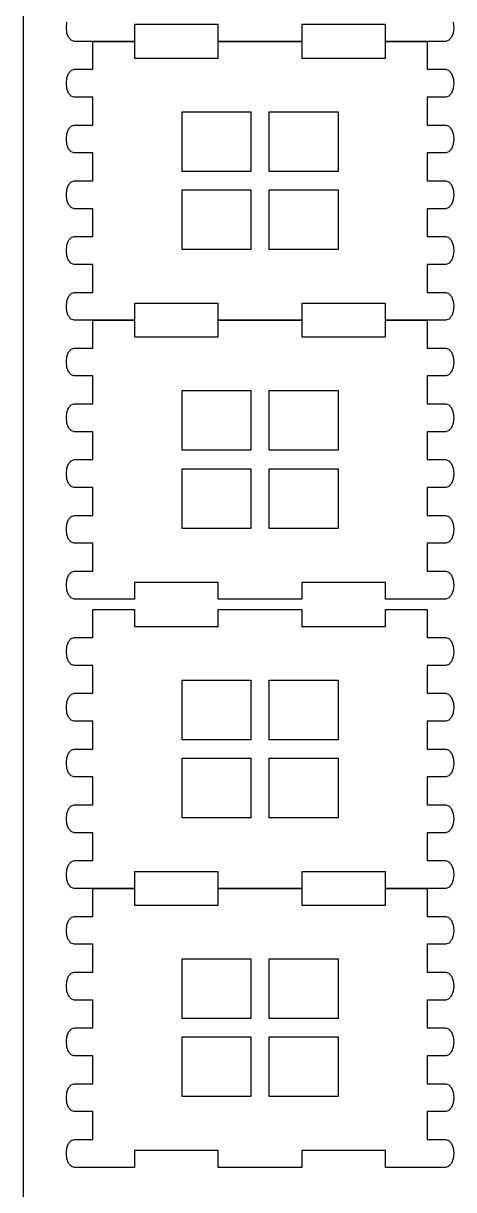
# Model space of a CAD drawing. Extents: x -14 to 2177, y -971 to 618.
# Drawn here: x 444.8 to 522, y 203.2 to 412.3 of the extents above; entities that cross this region are included whole.
import ezdxf

# ---------------------------------------------------------------- set-up
doc = ezdxf.new("R2010")
doc.units = 0

msp = doc.modelspace()

# ---------------------------------------------------------------- linework, layer by layer
at = {"layer": 'Layer 1'}
for p, q in [((444.801, 617.548), (444.801, -132.452)), ((452.52851, 411.581), (452.638333, 412.554108)), ((479.779, 412.081), (464.778, 412.081)), ((464.778, 412.081), (464.778, 409.081)), ((479.779, 409.081), (479.779, 412.081)), ((509.779, 412.081), (494.779, 412.081)), ((494.779, 412.081), (494.779, 409.081)), ((509.779, 409.081), (509.779, 412.081)), ((521.918668, 412.554112), (522.02849, 411.581)), ((452.638332, 410.607888), (452.52851, 411.581)), ((452.937827, 409.813234), (452.638332, 410.607888)), ((521.918667, 410.607892), (521.619171, 409.813238)), ((522.02849, 411.581), (521.918667, 410.607892)), ((453.382036, 409.277463), (452.937827, 409.813234)), ((453.926, 409.081), (453.382036, 409.277463)), ((453.931, 409.081), (453.926, 409.081)), ((454.2786, 409.081), (453.931, 409.081)), ((464.689, 409.081), (454.2786, 409.081)), ((457.278, 404.081), (457.278, 409.081)), ((457.278, 409.081), (464.778, 409.081)), ((464.778, 409.081), (464.689, 409.081)), ((464.778, 409.081), (464.778, 406.081)), ((494.779, 409.081), (479.779, 409.081)), ((479.779, 406.081), (479.779, 409.081)), ((479.779, 409.081), (487.278, 409.081)), ((487.278, 409.081), (494.779, 409.081)), ((494.779, 409.081), (494.779, 406.081)), ((509.8686, 409.081), (509.779, 409.081)), ((509.779, 406.081), (509.779, 409.081)), ((509.779, 409.081), (517.279, 409.081)), ((520.279, 409.081), (509.8686, 409.081)), ((517.279, 409.081), (517.279, 404.081)), ((520.626, 409.081), (520.279, 409.081)), ((520.631, 409.081), (520.626, 409.081)), ((521.174962, 409.277464), (520.631, 409.081)), ((521.619171, 409.813238), (521.174962, 409.277464)), ((464.778, 406.081), (479.779, 406.081)), ((494.779, 406.081), (509.779, 406.081)), ((452.937829, 403.348763), (453.382038, 403.884536)), ((453.382038, 403.884536), (453.926, 404.081)), ((453.926, 404.081), (453.931, 404.081)), ((453.931, 404.081), (454.278, 404.081)), ((454.278, 404.081), (457.278, 404.081)), ((517.279, 404.081), (520.279, 404.081)), ((520.279, 404.081), (520.626, 404.081)), ((520.626, 404.081), (520.631, 404.081)), ((520.631, 404.081), (521.174964, 403.884537)), ((521.174964, 403.884537), (521.619173, 403.348766)), ((452.52851, 401.581), (452.638333, 402.554108)), ((452.638332, 400.607888), (452.52851, 401.581)), ((452.638333, 402.554108), (452.937829, 403.348763)), ((521.619173, 403.348766), (521.918668, 402.554112)), ((522.02849, 401.581), (521.918667, 400.607892)), ((521.918668, 402.554112), (522.02849, 401.581)), ((452.937827, 399.813234), (452.638332, 400.607888)), ((453.382036, 399.277463), (452.937827, 399.813234)), ((521.619171, 399.813238), (521.174962, 399.277464)), ((521.918667, 400.607892), (521.619171, 399.813238)), ((453.926, 399.081), (453.382036, 399.277463)), ((453.931, 399.081), (453.926, 399.081)), ((454.278, 399.081), (453.931, 399.081)), ((457.278, 399.081), (454.278, 399.081)), ((457.278, 394.081), (457.278, 399.081)), ((520.279, 399.081), (517.279, 399.081)), ((517.279, 399.081), (517.279, 394.081)), ((520.626, 399.081), (520.279, 399.081)), ((520.631, 399.081), (520.626, 399.081)), ((521.174962, 399.277464), (520.631, 399.081)), ((473.278, 396.4548), (485.626, 396.455)), ((473.278, 385.76), (473.278, 396.4548)), ((485.626, 396.455), (485.626, 385.76)), ((488.9304, 396.4548), (501.279, 396.455)), ((488.931, 385.76), (488.9304, 396.4548)), ((501.279, 396.455), (501.279, 385.76)), ((452.638333, 392.554138), (452.937829, 393.348793)), ((452.937829, 393.348793), (453.382038, 393.884566)), ((453.382038, 393.884566), (453.926, 394.08103)), ((453.926, 394.08103), (453.931, 394.081)), ((453.931, 394.081), (454.278, 394.081)), ((454.278, 394.081), (457.278, 394.081)), ((517.279, 394.081), (520.279, 394.081)), ((520.279, 394.081), (520.626, 394.081)), ((520.626, 394.081), (520.631, 394.081)), ((520.631, 394.081), (521.174964, 393.884537)), ((521.174964, 393.884537), (521.619173, 393.348766)), ((521.619173, 393.348766), (521.918668, 392.554112)), ((452.52851, 391.58103), (452.638333, 392.554138)), ((452.638332, 390.607917), (452.52851, 391.58103)), ((522.02849, 391.581), (521.918667, 390.607888)), ((521.918668, 392.554112), (522.02849, 391.581)), ((452.937827, 389.813252), (452.638332, 390.607917)), ((453.382036, 389.277469), (452.937827, 389.813252)), ((453.926, 389.081), (453.382036, 389.277469)), ((453.931, 389.081), (453.926, 389.081)), ((454.278, 389.081), (453.931, 389.081)), ((457.278, 389.081), (454.278, 389.081)), ((457.278, 384.081), (457.278, 389.081)), ((520.279, 389.081), (517.279, 389.081)), ((517.279, 389.081), (517.279, 384.081)), ((520.626, 389.081), (520.279, 389.081)), ((520.631, 389.08097), (520.626, 389.081)), ((521.174962, 389.277439), (520.631, 389.08097)), ((521.619171, 389.813223), (521.174962, 389.277439)), ((521.918667, 390.607888), (521.619171, 389.813223)), ((485.626, 385.76), (473.278, 385.76)), ((501.279, 385.76), (488.931, 385.76)), ((452.638333, 382.554108), (452.937829, 383.348763)), ((452.937829, 383.348763), (453.382038, 383.884536)), ((453.382038, 383.884536), (453.926, 384.081)), ((453.926, 384.081), (453.931, 384.081)), ((453.931, 384.081), (454.278, 384.081)), ((454.278, 384.081), (457.278, 384.081)), ((517.279, 384.081), (520.279, 384.081)), ((520.279, 384.081), (520.626, 384.081)), ((520.626, 384.081), (520.631, 384.081)), ((520.631, 384.081), (521.174964, 383.884537)), ((521.174964, 383.884537), (521.619173, 383.348766)), ((521.619173, 383.348766), (521.918668, 382.554112)), ((452.52851, 381.581), (452.638333, 382.554108)), ((452.638332, 380.607888), (452.52851, 381.581)), ((473.278, 371.761), (473.278, 382.455)), ((473.278, 382.455), (485.626, 382.455)), ((485.626, 382.455), (485.6256, 371.7603)), ((488.931, 382.455), (501.278, 382.4551)), ((488.931, 371.761), (488.931, 382.455)), ((501.278, 382.4551), (501.279, 371.761)), ((522.02849, 381.581), (521.918667, 380.607892)), ((521.918668, 382.554112), (522.02849, 381.581)), ((452.937827, 379.813234), (452.638332, 380.607888)), ((453.382036, 379.277463), (452.937827, 379.813234)), ((453.926, 379.081), (453.382036, 379.277463)), ((453.931, 379.081), (453.926, 379.081)), ((454.278, 379.081), (453.931, 379.081)), ((457.278, 379.081), (454.278, 379.081)), ((457.278, 374.081), (457.278, 379.081)), ((520.279, 379.081), (517.279, 379.081)), ((517.279, 379.081), (517.279, 374.081)), ((520.626, 379.081), (520.279, 379.081)), ((520.631, 379.081), (520.626, 379.081)), ((521.174962, 379.277464), (520.631, 379.081)), ((521.619171, 379.813238), (521.174962, 379.277464)), ((521.918667, 380.607892), (521.619171, 379.813238)), ((452.52851, 371.581), (452.638333, 372.554112)), ((452.638333, 372.554112), (452.937829, 373.348777)), ((452.937829, 373.348777), (453.382038, 373.884561)), ((453.382038, 373.884561), (453.926, 374.08103)), ((453.926, 374.08103), (453.931, 374.081)), ((453.931, 374.081), (454.278, 374.081)), ((454.278, 374.081), (457.278, 374.081)), ((517.279, 374.081), (520.279, 374.081)), ((520.279, 374.081), (520.626, 374.081)), ((520.626, 374.081), (520.631, 374.081)), ((520.631, 374.081), (521.174964, 373.884531)), ((521.174964, 373.884531), (521.619173, 373.348748)), ((521.619173, 373.348748), (521.918668, 372.554083)), ((521.918668, 372.554083), (522.02849, 371.58097)), ((452.638332, 370.607888), (452.52851, 371.581)), ((452.937827, 369.813234), (452.638332, 370.607888)), ((485.6256, 371.7603), (473.278, 371.761)), ((501.279, 371.761), (488.931, 371.761)), ((521.918667, 370.607862), (521.619171, 369.813208)), ((522.02849, 371.58097), (521.918667, 370.607862)), ((453.382036, 369.277463), (452.937827, 369.813234)), ((453.926, 369.081), (453.382036, 369.277463)), ((453.931, 369.081), (453.926, 369.081)), ((454.278, 369.081), (453.931, 369.081)), ((457.278, 369.081), (454.278, 369.081)), ((457.278, 364.081), (457.278, 369.081)), ((520.279, 369.081), (517.279, 369.081)), ((517.279, 369.081), (517.279, 364.081)), ((520.626, 369.081), (520.279, 369.081)), ((520.631, 369.08097), (520.626, 369.081)), ((521.174962, 369.277434), (520.631, 369.08097)), ((521.619171, 369.813208), (521.174962, 369.277434)), ((453.382038, 363.884536), (453.926, 364.081)), ((453.926, 364.081), (453.931, 364.081)), ((453.931, 364.081), (454.278, 364.081)), ((454.278, 364.081), (457.278, 364.081)), ((517.279, 364.081), (520.279, 364.081)), ((520.279, 364.081), (520.626, 364.081)), ((520.626, 364.081), (520.631, 364.081)), ((520.631, 364.081), (521.174964, 363.884537)), ((452.52851, 361.581), (452.638333, 362.554108)), ((452.638333, 362.554108), (452.937829, 363.348763)), ((452.937829, 363.348763), (453.382038, 363.884536)), ((479.779, 362.081), (464.778, 362.081)), ((464.778, 362.081), (464.778, 359.081)), ((479.779, 359.081), (479.779, 362.081)), ((509.779, 362.081), (494.779, 362.081)), ((494.779, 362.081), (494.779, 359.081)), ((509.779, 359.081), (509.779, 362.081)), ((521.174964, 363.884537), (521.619173, 363.348766)), ((521.619173, 363.348766), (521.918668, 362.554112)), ((521.918668, 362.554112), (522.02849, 361.581)), ((452.638332, 360.607888), (452.52851, 361.581)), ((452.937827, 359.813234), (452.638332, 360.607888)), ((453.382036, 359.277463), (452.937827, 359.813234)), ((521.619171, 359.813238), (521.174962, 359.277464)), ((521.918667, 360.607892), (521.619171, 359.813238)), ((522.02849, 361.581), (521.918667, 360.607892)), ((453.926, 359.081), (453.382036, 359.277463)), ((453.931, 359.081), (453.926, 359.081)), ((454.2786, 359.081), (453.931, 359.081)), ((464.689, 359.081), (454.2786, 359.081)), ((457.278, 354.081), (457.278, 359.081)), ((457.278, 359.081), (464.778, 359.081)), ((464.778, 359.081), (464.689, 359.081)), ((464.778, 359.081), (464.778, 356.081)), ((494.779, 359.081), (479.779, 359.081)), ((479.779, 356.081), (479.779, 359.081)), ((479.779, 359.081), (487.278, 359.081)), ((487.278, 359.081), (494.779, 359.081)), ((494.779, 359.081), (494.779, 356.081)), ((509.8686, 359.081), (509.779, 359.081)), ((509.779, 356.081), (509.779, 359.081)), ((509.779, 359.081), (517.279, 359.081)), ((520.279, 359.081), (509.8686, 359.081)), ((517.279, 359.081), (517.279, 354.081)), ((520.626, 359.081), (520.279, 359.081)), ((520.631, 359.081), (520.626, 359.081)), ((521.174962, 359.277464), (520.631, 359.081)), ((464.778, 356.081), (479.779, 356.081)), ((494.779, 356.081), (509.779, 356.081)), ((452.937829, 353.348763), (453.382038, 353.884536)), ((453.382038, 353.884536), (453.926, 354.081)), ((453.926, 354.081), (453.931, 354.081)), ((453.931, 354.081), (454.278, 354.081)), ((454.278, 354.081), (457.278, 354.081)), ((517.279, 354.081), (520.279, 354.081)), ((520.279, 354.081), (520.626, 354.081)), ((520.626, 354.081), (520.631, 354.081)), ((520.631, 354.081), (521.174964, 353.884537)), ((521.174964, 353.884537), (521.619173, 353.348766)), ((452.52851, 351.581), (452.638333, 352.554108)), ((452.638332, 350.607888), (452.52851, 351.581)), ((452.638333, 352.554108), (452.937829, 353.348763)), ((521.619173, 353.348766), (521.918668, 352.554112)), ((522.02849, 351.581), (521.918667, 350.607892)), ((521.918668, 352.554112), (522.02849, 351.581)), ((452.937827, 349.813234), (452.638332, 350.607888)), ((453.382036, 349.277463), (452.937827, 349.813234)), ((453.926, 349.081), (453.382036, 349.277463)), ((521.174962, 349.277464), (520.631, 349.081)), ((521.619171, 349.813238), (521.174962, 349.277464)), ((521.918667, 350.607892), (521.619171, 349.813238)), ((453.931, 349.081), (453.926, 349.081)), ((454.278, 349.081), (453.931, 349.081)), ((457.278, 349.081), (454.278, 349.081)), ((457.278, 344.081), (457.278, 349.081)), ((520.279, 349.081), (517.279, 349.081)), ((517.279, 349.081), (517.279, 344.081)), ((520.626, 349.081), (520.279, 349.081)), ((520.631, 349.081), (520.626, 349.081)), ((473.278, 346.4548), (485.626, 346.455)), ((473.278, 335.76), (473.278, 346.4548)), ((485.626, 346.455), (485.626, 335.76)), ((488.9304, 346.4548), (501.279, 346.455)), ((488.931, 335.76), (488.9304, 346.4548)), ((501.279, 346.455), (501.279, 335.76)), ((452.638333, 342.554108), (452.937829, 343.348763)), ((452.937829, 343.348763), (453.382038, 343.884536)), ((453.382038, 343.884536), (453.926, 344.081)), ((453.926, 344.081), (453.931, 344.081)), ((453.931, 344.081), (454.278, 344.081)), ((454.278, 344.081), (457.278, 344.081)), ((517.279, 344.081), (520.279, 344.081)), ((520.279, 344.081), (520.626, 344.081)), ((520.626, 344.081), (520.631, 344.081)), ((520.631, 344.081), (521.174964, 343.884537)), ((521.174964, 343.884537), (521.619173, 343.348766)), ((521.619173, 343.348766), (521.918668, 342.554112)), ((452.52851, 341.581), (452.638333, 342.554108)), ((452.638332, 340.607888), (452.52851, 341.581)), ((522.02849, 341.581), (521.918667, 340.607892)), ((521.918668, 342.554112), (522.02849, 341.581)), ((452.937827, 339.813234), (452.638332, 340.607888)), ((453.382036, 339.277463), (452.937827, 339.813234)), ((453.926, 339.081), (453.382036, 339.277463)), ((453.931, 339.081), (453.926, 339.081)), ((454.278, 339.081), (453.931, 339.081)), ((457.278, 339.081), (454.278, 339.081)), ((457.278, 334.081), (457.278, 339.081)), ((520.279, 339.081), (517.279, 339.081)), ((517.279, 339.081), (517.279, 334.081)), ((520.626, 339.081), (520.279, 339.081)), ((520.631, 339.081), (520.626, 339.081)), ((521.174962, 339.277464), (520.631, 339.081)), ((521.619171, 339.813238), (521.174962, 339.277464)), ((521.918667, 340.607892), (521.619171, 339.813238)), ((485.626, 335.76), (473.278, 335.76)), ((501.279, 335.76), (488.931, 335.76)), ((452.52851, 331.581), (452.638333, 332.554108)), ((452.638333, 332.554108), (452.937829, 333.348763)), ((452.937829, 333.348763), (453.382038, 333.884536)), ((453.382038, 333.884536), (453.926, 334.081)), ((453.926, 334.081), (453.931, 334.081)), ((453.931, 334.081), (454.278, 334.081)), ((454.278, 334.081), (457.278, 334.081)), ((517.279, 334.081), (520.279, 334.081)), ((520.279, 334.081), (520.626, 334.081)), ((520.626, 334.081), (520.631, 334.081)), ((520.631, 334.081), (521.174964, 333.884537)), ((521.174964, 333.884537), (521.619173, 333.348766)), ((521.619173, 333.348766), (521.918668, 332.554112)), ((521.918668, 332.554112), (522.02849, 331.581)), ((452.638332, 330.607888), (452.52851, 331.581)), ((452.937827, 329.813234), (452.638332, 330.607888)), ((473.278, 321.761), (473.278, 332.455)), ((473.278, 332.455), (485.626, 332.455)), ((485.626, 332.455), (485.6256, 321.7603)), ((488.931, 332.455), (501.278, 332.4551)), ((488.931, 321.761), (488.931, 332.455)), ((501.278, 332.4551), (501.279, 321.761)), ((521.918667, 330.607892), (521.619171, 329.813238)), ((522.02849, 331.581), (521.918667, 330.607892)), ((453.382036, 329.277463), (452.937827, 329.813234)), ((453.926, 329.081), (453.382036, 329.277463)), ((453.931, 329.081), (453.926, 329.081)), ((454.278, 329.081), (453.931, 329.081)), ((457.278, 329.081), (454.278, 329.081)), ((457.278, 324.081), (457.278, 329.081)), ((520.279, 329.081), (517.279, 329.081)), ((517.279, 329.081), (517.279, 324.081)), ((520.626, 329.081), (520.279, 329.081)), ((520.631, 329.081), (520.626, 329.081)), ((521.174962, 329.277464), (520.631, 329.081)), ((521.619171, 329.813238), (521.174962, 329.277464)), ((452.52851, 321.58103), (452.638333, 322.554138)), ((452.638333, 322.554138), (452.937829, 323.348793)), ((452.937829, 323.348793), (453.382038, 323.884566)), ((453.382038, 323.884566), (453.926, 324.08103)), ((453.926, 324.08103), (453.931, 324.081)), ((453.931, 324.081), (454.278, 324.081)), ((454.278, 324.081), (457.278, 324.081)), ((517.279, 324.081), (520.279, 324.081)), ((520.279, 324.081), (520.626, 324.081)), ((520.626, 324.081), (520.631, 324.081)), ((520.631, 324.081), (521.174964, 323.884537)), ((521.174964, 323.884537), (521.619173, 323.348766)), ((521.619173, 323.348766), (521.918668, 322.554112)), ((521.918668, 322.554112), (522.02849, 321.581)), ((452.638332, 320.607917), (452.52851, 321.58103)), ((452.937827, 319.813252), (452.638332, 320.607917)), ((485.6256, 321.7603), (473.278, 321.761)), ((501.279, 321.761), (488.931, 321.761)), ((521.918667, 320.607888), (521.619171, 319.813223)), ((522.02849, 321.581), (521.918667, 320.607888)), ((453.382036, 319.277469), (452.937827, 319.813252)), ((453.926, 319.081), (453.382036, 319.277469)), ((453.931, 319.081), (453.926, 319.081)), ((454.278, 319.081), (453.931, 319.081)), ((457.278, 319.081), (454.278, 319.081)), ((457.278, 314.081), (457.278, 319.081)), ((520.279, 319.081), (517.279, 319.081)), ((517.279, 319.081), (517.279, 314.081)), ((520.626, 319.081), (520.279, 319.081)), ((520.631, 319.08097), (520.626, 319.081)), ((521.174962, 319.277439), (520.631, 319.08097)), ((521.619171, 319.813223), (521.174962, 319.277439)), ((452.937829, 313.348763), (453.382038, 313.884536)), ((453.382038, 313.884536), (453.926, 314.081)), ((453.926, 314.081), (453.931, 314.081)), ((453.931, 314.081), (454.278, 314.081)), ((454.278, 314.081), (457.278, 314.081)), ((517.279, 314.081), (520.279, 314.081)), ((520.279, 314.081), (520.626, 314.081)), ((520.626, 314.081), (520.631, 314.081)), ((520.631, 314.081), (521.174964, 313.884537)), ((521.174964, 313.884537), (521.619173, 313.348766)), ((452.52851, 311.581), (452.638333, 312.554108)), ((452.638333, 312.554108), (452.937829, 313.348763)), ((479.779, 312.081), (464.778, 312.081)), ((464.778, 312.081), (464.778, 309.081)), ((479.779, 309.081), (479.779, 312.081)), ((509.779, 312.081), (494.779, 312.081)), ((494.779, 312.081), (494.779, 309.081)), ((509.779, 309.081), (509.779, 312.081)), ((521.619173, 313.348766), (521.918668, 312.554112)), ((521.918668, 312.554112), (522.02849, 311.581)), ((452.638332, 310.607888), (452.52851, 311.581)), ((452.937827, 309.813234), (452.638332, 310.607888)), ((453.382036, 309.277463), (452.937827, 309.813234)), ((521.619171, 309.813238), (521.174962, 309.277464)), ((521.918667, 310.607892), (521.619171, 309.813238)), ((522.02849, 311.581), (521.918667, 310.607892)), ((453.926, 309.081), (453.382036, 309.277463)), ((453.931, 309.081), (453.926, 309.081)), ((454.2786, 309.081), (453.931, 309.081)), ((464.689, 309.081), (454.2786, 309.081)), ((464.778, 309.081), (464.689, 309.081)), ((494.779, 309.081), (479.779, 309.081)), ((509.8686, 309.081), (509.779, 309.081)), ((520.279, 309.081), (509.8686, 309.081)), ((520.626, 309.081), (520.279, 309.081)), ((520.631, 309.081), (520.626, 309.081)), ((521.174962, 309.277464), (520.631, 309.081)), ((457.278, 302.181), (457.278, 307.181)), ((457.278, 307.181), (464.778, 307.181)), ((464.778, 307.181), (464.778, 304.181)), ((479.779, 304.181), (479.779, 307.181)), ((479.779, 307.181), (487.278, 307.181)), ((487.278, 307.181), (494.779, 307.181)), ((494.779, 307.181), (494.779, 304.181)), ((509.779, 304.181), (509.779, 307.181)), ((509.779, 307.181), (517.279, 307.181)), ((517.279, 307.181), (517.279, 302.181)), ((464.778, 304.181), (479.779, 304.181)), ((494.779, 304.181), (509.779, 304.181)), ((452.638333, 300.654108), (452.937829, 301.448762)), ((452.937829, 301.448762), (453.382038, 301.984536)), ((453.382038, 301.984536), (453.926, 302.181)), ((453.926, 302.181), (453.931, 302.181)), ((453.931, 302.181), (454.278, 302.181)), ((454.278, 302.181), (457.278, 302.181)), ((517.279, 302.181), (520.279, 302.181)), ((520.279, 302.181), (520.626, 302.181)), ((520.626, 302.181), (520.631, 302.181)), ((520.631, 302.181), (521.174964, 301.984537)), ((521.174964, 301.984537), (521.619173, 301.448766)), ((521.619173, 301.448766), (521.918668, 300.654112)), ((452.52851, 299.681), (452.638333, 300.654108)), ((452.638332, 298.707888), (452.52851, 299.681)), ((522.02849, 299.681), (521.918667, 298.707892)), ((521.918668, 300.654112), (522.02849, 299.681)), ((452.937827, 297.913234), (452.638332, 298.707888)), ((453.382036, 297.377463), (452.937827, 297.913234)), ((453.926, 297.181), (453.382036, 297.377463)), ((453.931, 297.181), (453.926, 297.181)), ((454.278, 297.181), (453.931, 297.181)), ((457.278, 297.181), (454.278, 297.181)), ((457.278, 292.181), (457.278, 297.181)), ((520.279, 297.181), (517.279, 297.181)), ((517.279, 297.181), (517.279, 292.181)), ((520.626, 297.181), (520.279, 297.181)), ((520.631, 297.181), (520.626, 297.181)), ((521.174962, 297.377464), (520.631, 297.181)), ((521.619171, 297.913237), (521.174962, 297.377464)), ((521.918667, 298.707892), (521.619171, 297.913237)), ((473.278, 294.5548), (485.626, 294.555)), ((473.278, 283.86), (473.278, 294.5548)), ((485.626, 294.555), (485.626, 283.86)), ((488.9304, 294.5548), (501.279, 294.555)), ((488.931, 283.86), (488.9304, 294.5548)), ((501.279, 294.555), (501.279, 283.86)), ((452.638333, 290.654138), (452.937829, 291.448792)), ((452.937829, 291.448792), (453.382038, 291.984566)), ((453.382038, 291.984566), (453.926, 292.18103)), ((453.926, 292.18103), (453.931, 292.181)), ((453.931, 292.181), (454.278, 292.181)), ((454.278, 292.181), (457.278, 292.181)), ((517.279, 292.181), (520.279, 292.181)), ((520.279, 292.181), (520.626, 292.181)), ((520.626, 292.181), (520.631, 292.181)), ((520.631, 292.181), (521.174964, 291.984537)), ((521.174964, 291.984537), (521.619173, 291.448766)), ((521.619173, 291.448766), (521.918668, 290.654112)), ((452.52851, 289.68103), (452.638333, 290.654138)), ((452.638332, 288.707918), (452.52851, 289.68103)), ((452.937827, 287.913252), (452.638332, 288.707918)), ((521.918667, 288.707887), (521.619171, 287.913222)), ((522.02849, 289.681), (521.918667, 288.707887)), ((521.918668, 290.654112), (522.02849, 289.681)), ((453.382036, 287.377469), (452.937827, 287.913252)), ((453.926, 287.181), (453.382036, 287.377469)), ((453.931, 287.181), (453.926, 287.181)), ((454.278, 287.181), (453.931, 287.181)), ((457.278, 287.181), (454.278, 287.181)), ((457.278, 282.181), (457.278, 287.181)), ((520.279, 287.181), (517.279, 287.181)), ((517.279, 287.181), (517.279, 282.181)), ((520.626, 287.181), (520.279, 287.181)), ((520.631, 287.18097), (520.626, 287.181)), ((521.174962, 287.377439), (520.631, 287.18097)), ((521.619171, 287.913222), (521.174962, 287.377439)), ((485.626, 283.86), (473.278, 283.86)), ((501.279, 283.86), (488.931, 283.86)), ((452.52851, 279.681), (452.638333, 280.654108)), ((452.638333, 280.654108), (452.937829, 281.448762)), ((452.937829, 281.448762), (453.382038, 281.984536)), ((453.382038, 281.984536), (453.926, 282.181)), ((453.926, 282.181), (453.931, 282.181)), ((453.931, 282.181), (454.278, 282.181)), ((454.278, 282.181), (457.278, 282.181)), ((473.278, 269.861), (473.278, 280.555)), ((473.278, 280.555), (485.626, 280.555)), ((485.626, 280.555), (485.6256, 269.8603)), ((488.931, 280.555), (501.278, 280.5551)), ((488.931, 269.861), (488.931, 280.555)), ((501.278, 280.5551), (501.279, 269.861)), ((517.279, 282.181), (520.279, 282.181)), ((520.279, 282.181), (520.626, 282.181)), ((520.626, 282.181), (520.631, 282.181)), ((520.631, 282.181), (521.174964, 281.984537)), ((521.174964, 281.984537), (521.619173, 281.448766)), ((521.619173, 281.448766), (521.918668, 280.654112)), ((521.918668, 280.654112), (522.02849, 279.681)), ((452.638332, 278.707888), (452.52851, 279.681)), ((452.937827, 277.913234), (452.638332, 278.707888)), ((521.918667, 278.707892), (521.619171, 277.913237)), ((522.02849, 279.681), (521.918667, 278.707892)), ((453.382036, 277.377463), (452.937827, 277.913234)), ((453.926, 277.181), (453.382036, 277.377463)), ((453.931, 277.181), (453.926, 277.181)), ((454.278, 277.181), (453.931, 277.181)), ((457.278, 277.181), (454.278, 277.181)), ((457.278, 272.181), (457.278, 277.181)), ((520.279, 277.181), (517.279, 277.181)), ((517.279, 277.181), (517.279, 272.181)), ((520.626, 277.181), (520.279, 277.181)), ((520.631, 277.181), (520.626, 277.181)), ((521.174962, 277.377464), (520.631, 277.181)), ((521.619171, 277.913237), (521.174962, 277.377464)), ((452.937829, 271.448778), (453.382038, 271.984561)), ((453.382038, 271.984561), (453.926, 272.18103)), ((453.926, 272.18103), (453.931, 272.181)), ((453.931, 272.181), (454.278, 272.181)), ((454.278, 272.181), (457.278, 272.181)), ((517.279, 272.181), (520.279, 272.181)), ((520.279, 272.181), (520.626, 272.181)), ((520.626, 272.181), (520.631, 272.181)), ((520.631, 272.181), (521.174964, 271.984531)), ((521.174964, 271.984531), (521.619173, 271.448747)), ((452.52851, 269.681), (452.638333, 270.654112)), ((452.638333, 270.654112), (452.937829, 271.448778)), ((485.6256, 269.8603), (473.278, 269.861)), ((501.279, 269.861), (488.931, 269.861)), ((521.619173, 271.448747), (521.918668, 270.654082)), ((521.918668, 270.654082), (522.02849, 269.68097)), ((452.638332, 268.707905), (452.52851, 269.681)), ((452.937827, 267.913249), (452.638332, 268.707905)), ((453.382036, 267.377468), (452.937827, 267.913249)), ((521.619171, 267.913219), (521.174962, 267.377438)), ((521.918667, 268.707875), (521.619171, 267.913219)), ((522.02849, 269.68097), (521.918667, 268.707875)), ((453.926, 267.181), (453.382036, 267.377468)), ((453.931, 267.181), (453.926, 267.181)), ((454.278, 267.181), (453.931, 267.181)), ((457.278, 267.181), (454.278, 267.181)), ((457.278, 262.181), (457.278, 267.181)), ((520.279, 267.181), (517.279, 267.181)), ((517.279, 267.181), (517.279, 262.181)), ((520.626, 267.181), (520.279, 267.181)), ((520.631, 267.18097), (520.626, 267.181)), ((521.174962, 267.377438), (520.631, 267.18097)), ((452.638333, 260.654108), (452.937829, 261.448762)), ((452.937829, 261.448762), (453.382038, 261.984536)), ((453.382038, 261.984536), (453.926, 262.181)), ((453.926, 262.181), (453.931, 262.181)), ((453.931, 262.181), (454.278, 262.181)), ((454.278, 262.181), (457.278, 262.181)), ((517.279, 262.181), (520.279, 262.181)), ((520.279, 262.181), (520.626, 262.181)), ((520.626, 262.181), (520.631, 262.181)), ((520.631, 262.181), (521.174964, 261.984537)), ((521.174964, 261.984537), (521.619173, 261.448766)), ((521.619173, 261.448766), (521.918668, 260.654112)), ((452.52851, 259.681), (452.638333, 260.654108)), ((452.638332, 258.707888), (452.52851, 259.681)), ((479.779, 260.181), (464.778, 260.181)), ((464.778, 260.181), (464.778, 257.181)), ((479.779, 257.181), (479.779, 260.181)), ((509.779, 260.181), (494.779, 260.181)), ((494.779, 260.181), (494.779, 257.181)), ((509.779, 257.181), (509.779, 260.181)), ((522.02849, 259.681), (521.918667, 258.707892)), ((521.918668, 260.654112), (522.02849, 259.681)), ((452.937827, 257.913234), (452.638332, 258.707888)), ((453.382036, 257.377463), (452.937827, 257.913234)), ((453.926, 257.181), (453.382036, 257.377463)), ((521.174962, 257.377464), (520.631, 257.181)), ((521.619171, 257.913237), (521.174962, 257.377464)), ((521.918667, 258.707892), (521.619171, 257.913237)), ((453.931, 257.181), (453.926, 257.181)), ((454.2786, 257.181), (453.931, 257.181)), ((464.689, 257.181), (454.2786, 257.181)), ((457.278, 252.181), (457.278, 257.181)), ((457.278, 257.181), (464.778, 257.181)), ((464.778, 257.181), (464.689, 257.181)), ((464.778, 257.181), (464.778, 254.181)), ((494.779, 257.181), (479.779, 257.181)), ((479.779, 254.181), (479.779, 257.181)), ((479.779, 257.181), (487.278, 257.181)), ((487.278, 257.181), (494.779, 257.181)), ((494.779, 257.181), (494.779, 254.181)), ((509.8686, 257.181), (509.779, 257.181)), ((509.779, 254.181), (509.779, 257.181)), ((509.779, 257.181), (517.279, 257.181)), ((520.279, 257.181), (509.8686, 257.181)), ((517.279, 257.181), (517.279, 252.181)), ((520.626, 257.181), (520.279, 257.181)), ((520.631, 257.181), (520.626, 257.181)), ((464.778, 254.181), (479.779, 254.181)), ((494.779, 254.181), (509.779, 254.181)), ((452.638333, 250.654108), (452.937829, 251.448763)), ((452.937829, 251.448763), (453.382038, 251.984536)), ((453.382038, 251.984536), (453.926, 252.181)), ((453.926, 252.181), (453.931, 252.181)), ((453.931, 252.181), (454.278, 252.181)), ((454.278, 252.181), (457.278, 252.181)), ((517.279, 252.181), (520.279, 252.181)), ((520.279, 252.181), (520.626, 252.181)), ((520.626, 252.181), (520.631, 252.181)), ((520.631, 252.181), (521.174964, 251.984537)), ((521.174964, 251.984537), (521.619173, 251.448766)), ((521.619173, 251.448766), (521.918668, 250.654112)), ((452.52851, 249.681), (452.638333, 250.654108)), ((452.638332, 248.707888), (452.52851, 249.681)), ((522.02849, 249.681), (521.918667, 248.707892)), ((521.918668, 250.654112), (522.02849, 249.681)), ((452.937827, 247.913234), (452.638332, 248.707888)), ((453.382036, 247.377463), (452.937827, 247.913234)), ((453.926, 247.181), (453.382036, 247.377463)), ((453.931, 247.181), (453.926, 247.181)), ((454.278, 247.181), (453.931, 247.181)), ((457.278, 247.181), (454.278, 247.181)), ((457.278, 242.181), (457.278, 247.181)), ((520.279, 247.181), (517.279, 247.181)), ((517.279, 247.181), (517.279, 242.181)), ((520.626, 247.181), (520.279, 247.181)), ((520.631, 247.181), (520.626, 247.181)), ((521.174962, 247.377464), (520.631, 247.181)), ((521.619171, 247.913238), (521.174962, 247.377464)), ((521.918667, 248.707892), (521.619171, 247.913238)), ((473.278, 244.5548), (485.626, 244.555)), ((473.278, 233.86), (473.278, 244.5548)), ((485.626, 244.555), (485.626, 233.86)), ((488.9304, 244.5548), (501.279, 244.555)), ((488.931, 233.86), (488.9304, 244.5548)), ((501.279, 244.555), (501.279, 233.86)), ((452.52851, 239.681), (452.638333, 240.654108)), ((452.638333, 240.654108), (452.937829, 241.448763)), ((452.937829, 241.448763), (453.382038, 241.984536)), ((453.382038, 241.984536), (453.926, 242.181)), ((453.926, 242.181), (453.931, 242.181)), ((453.931, 242.181), (454.278, 242.181)), ((454.278, 242.181), (457.278, 242.181)), ((517.279, 242.181), (520.279, 242.181)), ((520.279, 242.181), (520.626, 242.181)), ((520.626, 242.181), (520.631, 242.181)), ((520.631, 242.181), (521.174964, 241.984537)), ((521.174964, 241.984537), (521.619173, 241.448766)), ((521.619173, 241.448766), (521.918668, 240.654112)), ((521.918668, 240.654112), (522.02849, 239.681)), ((452.638332, 238.707888), (452.52851, 239.681)), ((452.937827, 237.913234), (452.638332, 238.707888)), ((521.918667, 238.707892), (521.619171, 237.913238)), ((522.02849, 239.681), (521.918667, 238.707892)), ((453.382036, 237.377463), (452.937827, 237.913234)), ((453.926, 237.181), (453.382036, 237.377463)), ((453.931, 237.181), (453.926, 237.181)), ((454.278, 237.181), (453.931, 237.181)), ((457.278, 237.181), (454.278, 237.181)), ((457.278, 232.181), (457.278, 237.181)), ((520.279, 237.181), (517.279, 237.181)), ((517.279, 237.181), (517.279, 232.181)), ((520.626, 237.181), (520.279, 237.181)), ((520.631, 237.181), (520.626, 237.181)), ((521.174962, 237.377464), (520.631, 237.181)), ((521.619171, 237.913238), (521.174962, 237.377464)), ((453.382038, 231.984536), (453.926, 232.181)), ((453.926, 232.181), (453.931, 232.181)), ((453.931, 232.181), (454.278, 232.181)), ((454.278, 232.181), (457.278, 232.181)), ((485.626, 233.86), (473.278, 233.86)), ((501.279, 233.86), (488.931, 233.86)), ((517.279, 232.181), (520.279, 232.181)), ((520.279, 232.181), (520.626, 232.181)), ((520.626, 232.181), (520.631, 232.181)), ((520.631, 232.181), (521.174964, 231.984537)), ((452.52851, 229.681), (452.638333, 230.654108)), ((452.638333, 230.654108), (452.937829, 231.448763)), ((452.937829, 231.448763), (453.382038, 231.984536)), ((473.278, 219.86), (473.278, 230.555)), ((473.278, 230.555), (485.626, 230.555)), ((485.626, 230.555), (485.6256, 219.8603)), ((488.931, 230.555), (501.278, 230.5551)), ((488.931, 219.86), (488.931, 230.555)), ((501.278, 230.5551), (501.279, 219.86)), ((521.174964, 231.984537), (521.619173, 231.448766)), ((521.619173, 231.448766), (521.918668, 230.654112)), ((521.918668, 230.654112), (522.02849, 229.681)), ((452.638332, 228.707888), (452.52851, 229.681)), ((452.937827, 227.913234), (452.638332, 228.707888)), ((521.918667, 228.707892), (521.619171, 227.913238)), ((522.02849, 229.681), (521.918667, 228.707892)), ((453.382036, 227.377463), (452.937827, 227.913234)), ((453.926, 227.181), (453.382036, 227.377463)), ((453.931, 227.181), (453.926, 227.181)), ((454.278, 227.181), (453.931, 227.181)), ((457.278, 227.181), (454.278, 227.181)), ((457.278, 222.181), (457.278, 227.181)), ((520.279, 227.181), (517.279, 227.181)), ((517.279, 227.181), (517.279, 222.181)), ((520.626, 227.181), (520.279, 227.181)), ((520.631, 227.181), (520.626, 227.181)), ((521.174962, 227.377464), (520.631, 227.181)), ((521.619171, 227.913238), (521.174962, 227.377464)), ((452.937829, 221.448763), (453.382038, 221.984536)), ((453.382038, 221.984536), (453.926, 222.181)), ((453.926, 222.181), (453.931, 222.181)), ((453.931, 222.181), (454.278, 222.181)), ((454.278, 222.181), (457.278, 222.181)), ((517.279, 222.181), (520.279, 222.181)), ((520.279, 222.181), (520.626, 222.181)), ((520.626, 222.181), (520.631, 222.181)), ((520.631, 222.181), (521.174964, 221.984537)), ((521.174964, 221.984537), (521.619173, 221.448766)), ((452.52851, 219.681), (452.638333, 220.654108)), ((452.638332, 218.707888), (452.52851, 219.681)), ((452.638333, 220.654108), (452.937829, 221.448763)), ((485.6256, 219.8603), (473.278, 219.86)), ((501.279, 219.86), (488.931, 219.86)), ((521.619173, 221.448766), (521.918668, 220.654112)), ((522.02849, 219.681), (521.918667, 218.707892)), ((521.918668, 220.654112), (522.02849, 219.681)), ((452.937827, 217.913234), (452.638332, 218.707888)), ((453.382036, 217.377463), (452.937827, 217.913234)), ((521.619171, 217.913238), (521.174962, 217.377464)), ((521.918667, 218.707892), (521.619171, 217.913238)), ((453.926, 217.181), (453.382036, 217.377463)), ((453.931, 217.181), (453.926, 217.181)), ((454.278, 217.181), (453.931, 217.181)), ((457.278, 217.181), (454.278, 217.181)), ((457.278, 212.181), (457.278, 217.181)), ((520.279, 217.181), (517.279, 217.181)), ((517.279, 217.181), (517.279, 212.181)), ((520.626, 217.181), (520.279, 217.181)), ((520.631, 217.181), (520.626, 217.181)), ((521.174962, 217.377464), (520.631, 217.181)), ((452.638333, 210.654108), (452.937829, 211.448763)), ((452.937829, 211.448763), (453.382038, 211.984536)), ((453.382038, 211.984536), (453.926, 212.181)), ((453.926, 212.181), (453.931, 212.181)), ((453.931, 212.181), (454.278, 212.181)), ((454.278, 212.181), (457.278, 212.181)), ((517.279, 212.181), (520.279, 212.181)), ((520.279, 212.181), (520.626, 212.181)), ((520.626, 212.181), (520.631, 212.181)), ((520.631, 212.181), (521.174964, 211.984537)), ((521.174964, 211.984537), (521.619173, 211.448766)), ((521.619173, 211.448766), (521.918668, 210.654112)), ((452.52851, 209.681), (452.638333, 210.654108)), ((452.638332, 208.707888), (452.52851, 209.681)), ((479.779, 210.181), (464.778, 210.181)), ((464.778, 210.181), (464.778, 207.181)), ((479.779, 207.181), (479.779, 210.181)), ((509.779, 210.181), (494.779, 210.181)), ((494.779, 210.181), (494.779, 207.181)), ((509.779, 207.181), (509.779, 210.181)), ((522.02849, 209.681), (521.918667, 208.707892)), ((521.918668, 210.654112), (522.02849, 209.681)), ((452.937827, 207.913234), (452.638332, 208.707888)), ((453.382036, 207.377463), (452.937827, 207.913234)), ((453.926, 207.181), (453.382036, 207.377463)), ((453.931, 207.181), (453.926, 207.181)), ((454.2786, 207.181), (453.931, 207.181)), ((464.689, 207.181), (454.2786, 207.181)), ((464.778, 207.181), (464.689, 207.181)), ((494.779, 207.181), (479.779, 207.181)), ((509.8686, 207.181), (509.779, 207.181)), ((520.279, 207.181), (509.8686, 207.181)), ((520.626, 207.181), (520.279, 207.181)), ((520.631, 207.181), (520.626, 207.181)), ((521.174962, 207.377464), (520.631, 207.181)), ((521.619171, 207.913238), (521.174962, 207.377464)), ((521.918667, 208.707892), (521.619171, 207.913238))]:
    msp.add_line(p, q, dxfattribs=at)

doc.saveas('drawing.dxf')
